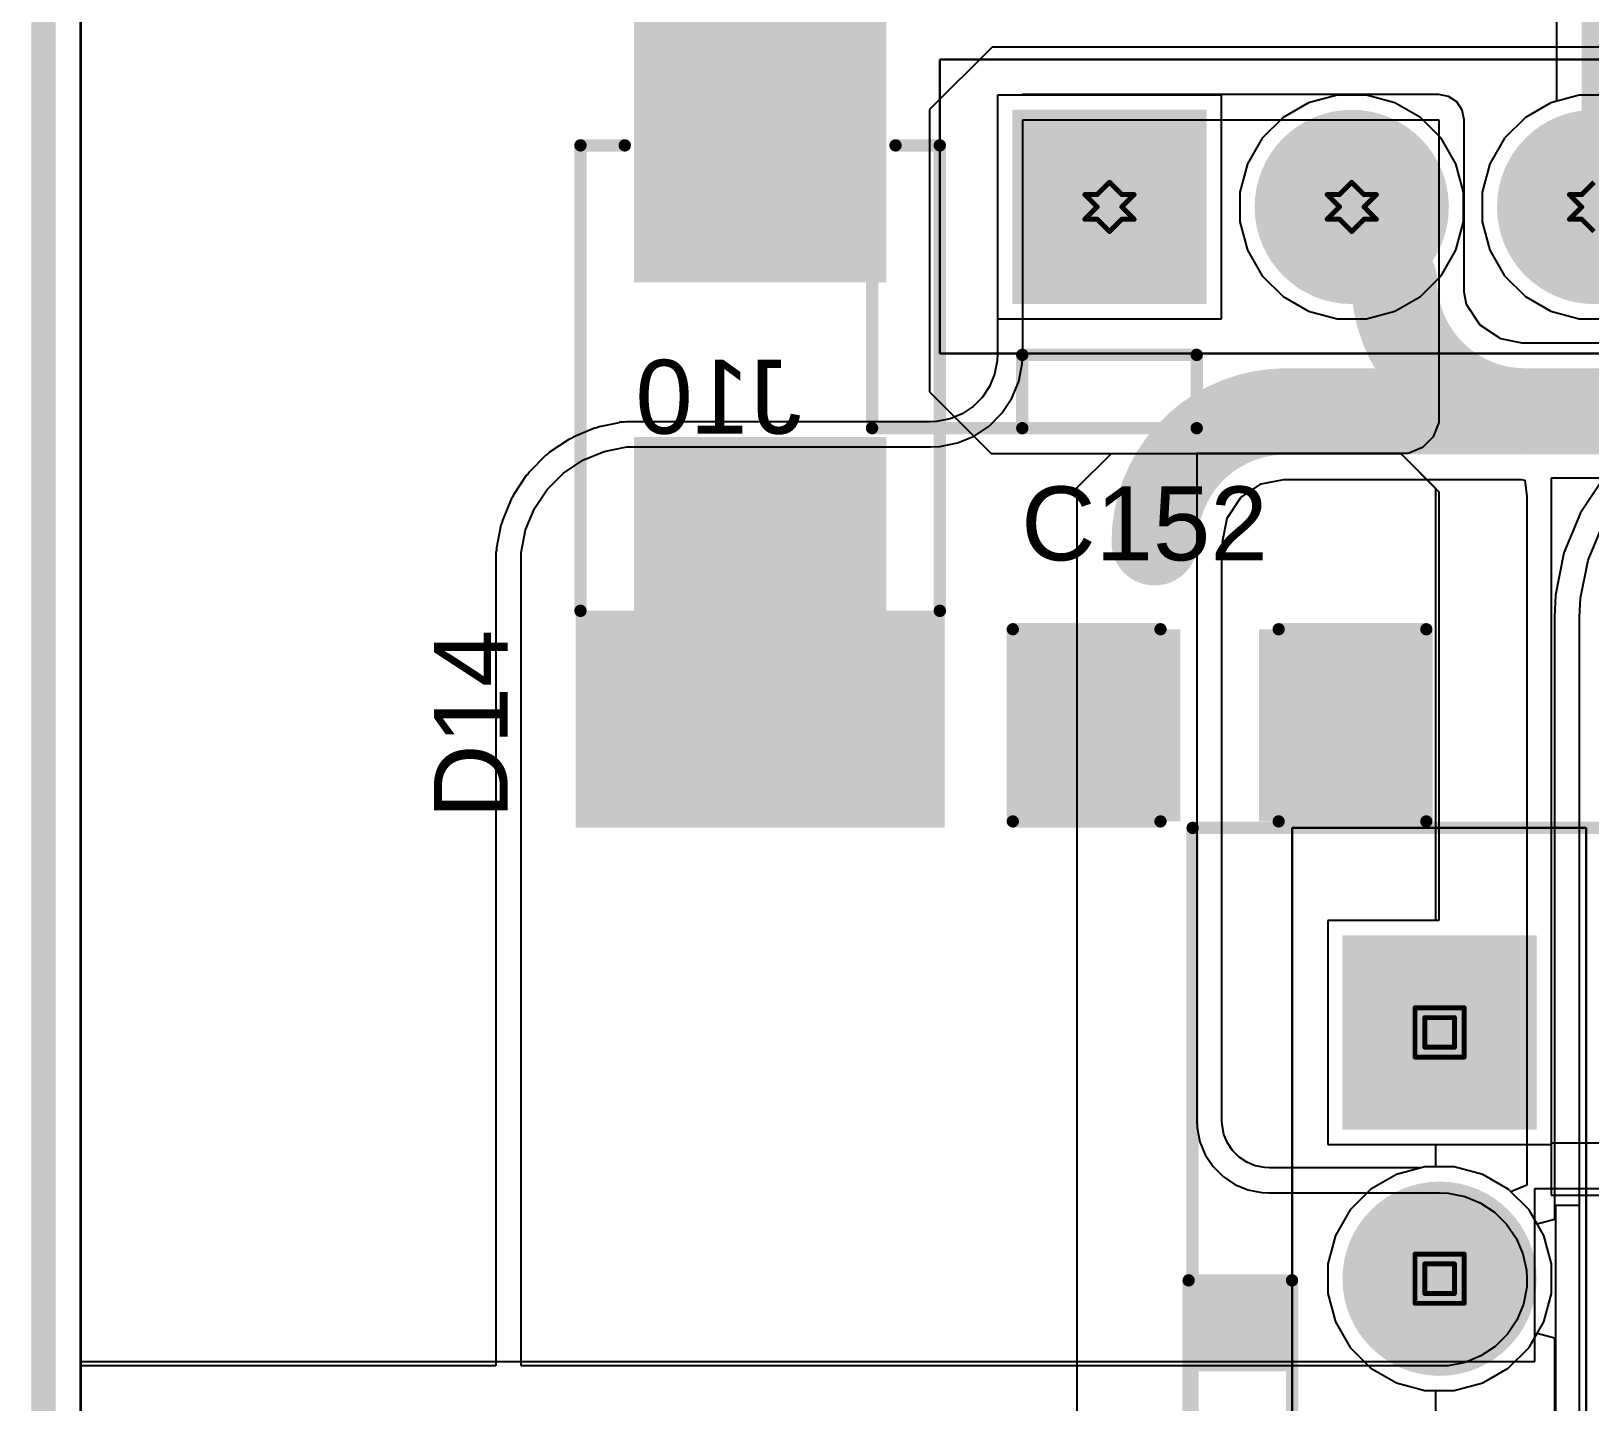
# Model space of a CAD drawing. Header units: inches. Extents: x 0 to 5359, y 0 to 5098.
# Drawn here: x -0.13 to 15.96, y 98.68 to 112.81 of the extents above; entities that cross this region are included whole.
import ezdxf

# ---------------------------------------------------------------- set-up
doc = ezdxf.new("R2010")
doc.units = ezdxf.units.IN
for name, color, linetype in [('Board Outline', 216, 'Continuous'), ('Bottom Layer', 5, 'Continuous'), ('Bottom Overlay', 54, 'Continuous'), ('Bottom Solder', 6, 'Continuous'), ('Drill Drawing', 1, 'Continuous'), ('Layer 1', 16, 'Continuous'), ('Layer 2', 76, 'Continuous'), ('Multi-Layer', 9, 'Continuous'), ('Pad Holes', 156, 'Continuous'), ('Top Layer', 1, 'Continuous'), ('Top Overlay', 2, 'Continuous'), ('Top Paste', 8, 'Continuous'), ('Top Solder', 216, 'Continuous')]:
    doc.layers.add(name, color=color, linetype=linetype)
doc.styles.add('Arial', font='', dxfattribs={"height": 0.2})
doc.styles.get('Arial').set_extended_font_data('Arial')

# ---------------------------------------------------------------- blocks, each defined once
blk = doc.blocks.new('VRB1212S_10WR3_B_8')
at = {"layer": 'Bottom Layer'}
blk.add_hatch(color=5, dxfattribs=at).paths.add_polyline_path([(-9.79, 0.9), (-7.99, 0.9), (-7.99, -0.9), (-9.79, -0.9)])
h = blk.add_hatch(color=5, dxfattribs=at)
edge = h.paths.add_edge_path()
edge.add_arc((-6.35, 0), 0.9, 0, 360)
at = {"layer": 'Bottom Solder'}
blk.add_hatch(color=6, dxfattribs=at).paths.add_polyline_path([(-9.892, 1.002), (-7.888, 1.002), (-7.888, -1.002), (-9.892, -1.002)])
h = blk.add_hatch(color=6, dxfattribs=at)
edge = h.paths.add_edge_path()
edge.add_arc((-6.35, 0), 1.002, 0, 360)
at = {"layer": 'Layer 1'}
blk.add_hatch(color=16, dxfattribs=at).paths.add_polyline_path([(-9.79, 0.9), (-7.99, 0.9), (-7.99, -0.9), (-9.79, -0.9)])
h = blk.add_hatch(color=16, dxfattribs=at)
edge = h.paths.add_edge_path()
edge.add_arc((-6.35, 0), 0.9, 0, 360)
at = {"layer": 'Layer 2'}
blk.add_hatch(color=76, dxfattribs=at).paths.add_polyline_path([(-9.79, 0.9), (-7.99, 0.9), (-7.99, -0.9), (-9.79, -0.9)])
h = blk.add_hatch(color=76, dxfattribs=at)
edge = h.paths.add_edge_path()
edge.add_arc((-6.35, 0), 0.9, 0, 360)
at = {"layer": 'Multi-Layer'}
blk.add_hatch(color=9, dxfattribs=at).paths.add_polyline_path([(-9.79, 0.9), (-7.99, 0.9), (-7.99, -0.9), (-9.79, -0.9)])
h = blk.add_hatch(color=9, dxfattribs=at)
edge = h.paths.add_edge_path()
edge.add_arc((-6.35, 0), 0.9, 0, 360)
at = {"layer": 'Pad Holes'}
h = blk.add_hatch(color=7, dxfattribs=at)
edge = h.paths.add_edge_path()
edge.add_arc((-8.89, 0), 0.55, 0, 360)
h = blk.add_hatch(color=7, dxfattribs=at)
edge = h.paths.add_edge_path()
edge.add_arc((-6.35, 0), 0.55, 0, 360)
at = {"layer": 'Top Layer'}
blk.add_hatch(color=1, dxfattribs=at).paths.add_polyline_path([(-9.79, 0.9), (-7.99, 0.9), (-7.99, -0.9), (-9.79, -0.9)])
h = blk.add_hatch(color=1, dxfattribs=at)
edge = h.paths.add_edge_path()
edge.add_arc((-6.35, 0), 0.9, 0, 360)
at = {"layer": 'Top Solder'}
blk.add_hatch(color=216, dxfattribs=at).paths.add_polyline_path([(-9.892, 1.002), (-7.888, 1.002), (-7.888, -1.002), (-9.892, -1.002)])
h = blk.add_hatch(color=216, dxfattribs=at)
edge = h.paths.add_edge_path()
edge.add_arc((-6.35, 0), 1.002, 0, 360)
at = {"layer": 'Bottom Overlay'}
for points in [[(-11, -2.548, 0.127, 0.127, 0), (-11, 6.952, 0.127, 0.127, 0)], [(-11, -2.548, 0.127, 0.127, 0), (11, -2.548, 0.127, 0.127, 0)]]:
    blk.add_lwpolyline(points, format="xyseb", dxfattribs=at)
blk.add_lwpolyline([(-11.032, -2.548, 0.0635, 0.0635, 1), (-10.968, -2.548, 0.0635, 0.0635, 1)], format="xyseb", close=True, dxfattribs=at)
blk.add_lwpolyline([(-11.032, -2.548, 0.0635, 0.0635, 1), (-10.968, -2.548, 0.0635, 0.0635, 1)], format="xyseb", close=True, dxfattribs=at)
blk = doc.blocks.new('R___0603_14')
at = {"layer": 'Top Layer'}
for points in [[(-0.381, 0.4445), (-0.381, -0.4445), (-1.143, -0.4445), (-1.143, 0.4445)], [(1.143, 0.4445), (1.143, -0.4445), (0.381, -0.4445), (0.381, 0.4445)]]:
    blk.add_hatch(color=1, dxfattribs=at).paths.add_polyline_path(points)
at = {"layer": 'Top Paste'}
for points in [[(-0.381, 0.4445), (-0.381, -0.4445), (-1.143, -0.4445), (-1.143, 0.4445)], [(1.143, 0.4445), (1.143, -0.4445), (0.381, -0.4445), (0.381, 0.4445)]]:
    blk.add_hatch(color=8, dxfattribs=at).paths.add_polyline_path(points)
at = {"layer": 'Top Solder'}
for points in [[(-0.2794, 0.5461), (-0.2794, -0.5461), (-1.2446, -0.5461), (-1.2446, 0.5461)], [(1.2446, 0.5461), (1.2446, -0.5461), (0.2794, -0.5461), (0.2794, 0.5461)]]:
    blk.add_hatch(color=216, dxfattribs=at).paths.add_polyline_path(points)
at = {"layer": 'Top Overlay'}
for points in [[(1.2192, 0.5334, 0.127, 0.127, 0), (-1.2192, 0.5334, 0.127, 0.127, 0)], [(-1.2192, -0.5334, 0.127, 0.127, 0), (-1.2192, 0.5334, 0.127, 0.127, 0)], [(1.2192, -0.5334, 0.127, 0.127, 0), (1.2192, 0.5334, 0.127, 0.127, 0)], [(1.2192, -0.5334, 0.127, 0.127, 0), (-1.2192, -0.5334, 0.127, 0.127, 0)]]:
    blk.add_lwpolyline(points, format="xyseb", dxfattribs=at)
for points in [[(-1.25095, 0.5334, 0.0635, 0.0635, 1), (-1.18745, 0.5334, 0.0635, 0.0635, 1)], [(-1.25095, 0.5334, 0.0635, 0.0635, 1), (-1.18745, 0.5334, 0.0635, 0.0635, 1)], [(1.18745, 0.5334, 0.0635, 0.0635, 1), (1.25095, 0.5334, 0.0635, 0.0635, 1)], [(1.18745, 0.5334, 0.0635, 0.0635, 1), (1.25095, 0.5334, 0.0635, 0.0635, 1)], [(-1.25095, -0.5334, 0.0635, 0.0635, 1), (-1.18745, -0.5334, 0.0635, 0.0635, 1)], [(-1.25095, -0.5334, 0.0635, 0.0635, 1), (-1.18745, -0.5334, 0.0635, 0.0635, 1)], [(1.18745, -0.5334, 0.0635, 0.0635, 1), (1.25095, -0.5334, 0.0635, 0.0635, 1)], [(1.18745, -0.5334, 0.0635, 0.0635, 1), (1.25095, -0.5334, 0.0635, 0.0635, 1)]]:
    blk.add_lwpolyline(points, format="xyseb", close=True, dxfattribs=at)
blk = doc.blocks.new('SMB__24')
at = {"layer": 'Top Layer'}
for points in [[(-3.7, -1.2), (-3.7, 1.2), (-0.9, 1.2), (-0.9, -1.2)], [(0.9, -1.2), (0.9, 1.2), (3.7, 1.2), (3.7, -1.2)]]:
    blk.add_hatch(color=1, dxfattribs=at).paths.add_polyline_path(points)
at = {"layer": 'Top Overlay'}
for points in [[(2.591, 1.245), (4.826, 1.245), (4.826, 1.905), (2.591, 1.905)], [(3.734, -1.651), (4.826, -1.651), (4.826, 1.346), (3.734, 1.346)], [(2.591, -1.905), (4.826, -1.905), (4.826, -1.245), (2.591, -1.245)]]:
    blk.add_hatch(color=2, dxfattribs=at).paths.add_polyline_path(points)
at = {"layer": 'Top Paste'}
for points in [[(-3.7, -1.2), (-3.7, 1.2), (-0.9, 1.2), (-0.9, -1.2)], [(0.9, -1.2), (0.9, 1.2), (3.7, 1.2), (3.7, -1.2)]]:
    blk.add_hatch(color=8, dxfattribs=at).paths.add_polyline_path(points)
at = {"layer": 'Top Solder'}
for points in [[(-3.802, -1.302), (-3.802, 1.302), (-0.798, 1.302), (-0.798, -1.302)], [(0.798, -1.302), (0.798, 1.302), (3.802, 1.302), (3.802, -1.302)]]:
    blk.add_hatch(color=216, dxfattribs=at).paths.add_polyline_path(points)
at = {"layer": 'Top Overlay'}
for points in [[(2.591, 1.854, 0.127, 0.127, 0), (-2.21, 1.854, 0.127, 0.127, 0)], [(-2.21, 1.397, 0.127, 0.127, 0), (-2.21, 1.854, 0.127, 0.127, 0)], [(-2.21, -1.854, 0.127, 0.127, 0), (-2.21, -1.397, 0.127, 0.127, 0)], [(2.591, -1.854, 0.127, 0.127, 0), (-2.21, -1.854, 0.127, 0.127, 0)]]:
    blk.add_lwpolyline(points, format="xyseb", dxfattribs=at)
for points in [[(-2.242, 1.854, 0.0635, 0.0635, 1), (-2.178, 1.854, 0.0635, 0.0635, 1)], [(-2.242, 1.854, 0.0635, 0.0635, 1), (-2.178, 1.854, 0.0635, 0.0635, 1)], [(2.559, 1.854, 0.0635, 0.0635, 1), (2.623, 1.854, 0.0635, 0.0635, 1)], [(-2.242, 1.397, 0.0635, 0.0635, 1), (-2.178, 1.397, 0.0635, 0.0635, 1)], [(-2.242, -1.397, 0.0635, 0.0635, 1), (-2.178, -1.397, 0.0635, 0.0635, 1)], [(-2.242, -1.854, 0.0635, 0.0635, 1), (-2.178, -1.854, 0.0635, 0.0635, 1)], [(-2.242, -1.854, 0.0635, 0.0635, 1), (-2.178, -1.854, 0.0635, 0.0635, 1)], [(2.559, -1.854, 0.0635, 0.0635, 1), (2.623, -1.854, 0.0635, 0.0635, 1)]]:
    blk.add_lwpolyline(points, format="xyseb", close=True, dxfattribs=at)
blk = doc.blocks.new('C___1206_32')
at = {"layer": 'Top Layer'}
for points in [[(-2.032, 0.889), (-0.508, 0.889), (-0.508, -0.889), (-2.032, -0.889)], [(0.508, 0.889), (2.032, 0.889), (2.032, -0.889), (0.508, -0.889)]]:
    blk.add_hatch(color=1, dxfattribs=at).paths.add_polyline_path(points)
at = {"layer": 'Top Paste'}
for points in [[(-2.032, 0.889), (-0.508, 0.889), (-0.508, -0.889), (-2.032, -0.889)], [(0.508, 0.889), (2.032, 0.889), (2.032, -0.889), (0.508, -0.889)]]:
    blk.add_hatch(color=8, dxfattribs=at).paths.add_polyline_path(points)
at = {"layer": 'Top Solder'}
for points in [[(-2.134, 0.991), (-0.406, 0.991), (-0.406, -0.991), (-2.134, -0.991)], [(0.406, 0.991), (2.134, 0.991), (2.134, -0.991), (0.406, -0.991)]]:
    blk.add_hatch(color=216, dxfattribs=at).paths.add_polyline_path(points)
at = {"layer": 'Top Overlay'}
for points in [[(-2.134, 0.991, 0.127, 0.127, 0), (-2.134, -0.991, 0.127, 0.127, 0)], [(-0.61, 0.991, 0.127, 0.127, 0), (-2.134, 0.991, 0.127, 0.127, 0)], [(2.134, 0.991, 0.127, 0.127, 0), (0.61, 0.991, 0.127, 0.127, 0)], [(2.134, 0.991, 0.127, 0.127, 0), (2.134, -0.991, 0.127, 0.127, 0)], [(-0.61, -0.991, 0.127, 0.127, 0), (-2.134, -0.991, 0.127, 0.127, 0)], [(2.134, -0.991, 0.127, 0.127, 0), (0.61, -0.991, 0.127, 0.127, 0)]]:
    blk.add_lwpolyline(points, format="xyseb", dxfattribs=at)
for points in [[(-2.165, 0.991, 0.0635, 0.0635, 1), (-2.102, 0.991, 0.0635, 0.0635, 1)], [(-2.165, 0.991, 0.0635, 0.0635, 1), (-2.102, 0.991, 0.0635, 0.0635, 1)], [(-0.641, 0.991, 0.0635, 0.0635, 1), (-0.578, 0.991, 0.0635, 0.0635, 1)], [(0.578, 0.991, 0.0635, 0.0635, 1), (0.641, 0.991, 0.0635, 0.0635, 1)], [(2.102, 0.991, 0.0635, 0.0635, 1), (2.165, 0.991, 0.0635, 0.0635, 1)], [(2.102, 0.991, 0.0635, 0.0635, 1), (2.165, 0.991, 0.0635, 0.0635, 1)], [(-2.165, -0.991, 0.0635, 0.0635, 1), (-2.102, -0.991, 0.0635, 0.0635, 1)], [(-2.165, -0.991, 0.0635, 0.0635, 1), (-2.102, -0.991, 0.0635, 0.0635, 1)], [(-0.641, -0.991, 0.0635, 0.0635, 1), (-0.578, -0.991, 0.0635, 0.0635, 1)], [(0.578, -0.991, 0.0635, 0.0635, 1), (0.641, -0.991, 0.0635, 0.0635, 1)], [(2.102, -0.991, 0.0635, 0.0635, 1), (2.165, -0.991, 0.0635, 0.0635, 1)], [(2.102, -0.991, 0.0635, 0.0635, 1), (2.165, -0.991, 0.0635, 0.0635, 1)]]:
    blk.add_lwpolyline(points, format="xyseb", close=True, dxfattribs=at)
blk = doc.blocks.new('B8B_XH_A_LF__SN__B_224')
at = {"layer": 'Bottom Layer'}
blk.add_hatch(color=5, dxfattribs=at).paths.add_polyline_path([(-7.85, -0.9), (-9.65, -0.9), (-9.65, 0.9), (-7.85, 0.9)])
h = blk.add_hatch(color=5, dxfattribs=at)
edge = h.paths.add_edge_path()
edge.add_arc((-6.25, 0), 0.9, 0, 360)
h = blk.add_hatch(color=5, dxfattribs=at)
edge = h.paths.add_edge_path()
edge.add_arc((-3.75, 0), 0.9, 0, 360)
at = {"layer": 'Bottom Solder'}
blk.add_hatch(color=6, dxfattribs=at).paths.add_polyline_path([(-7.748, -1.002), (-9.752, -1.002), (-9.752, 1.002), (-7.748, 1.002)])
h = blk.add_hatch(color=6, dxfattribs=at)
edge = h.paths.add_edge_path()
edge.add_arc((-6.25, 0), 1.002, 0, 360)
h = blk.add_hatch(color=6, dxfattribs=at)
edge = h.paths.add_edge_path()
edge.add_arc((-3.75, 0), 1.002, 0, 360)
at = {"layer": 'Layer 1'}
blk.add_hatch(color=16, dxfattribs=at).paths.add_polyline_path([(-7.85, -0.9), (-9.65, -0.9), (-9.65, 0.9), (-7.85, 0.9)])
h = blk.add_hatch(color=16, dxfattribs=at)
edge = h.paths.add_edge_path()
edge.add_arc((-6.25, 0), 0.9, 0, 360)
h = blk.add_hatch(color=16, dxfattribs=at)
edge = h.paths.add_edge_path()
edge.add_arc((-3.75, 0), 0.9, 0, 360)
at = {"layer": 'Layer 2'}
blk.add_hatch(color=76, dxfattribs=at).paths.add_polyline_path([(-7.85, -0.9), (-9.65, -0.9), (-9.65, 0.9), (-7.85, 0.9)])
h = blk.add_hatch(color=76, dxfattribs=at)
edge = h.paths.add_edge_path()
edge.add_arc((-6.25, 0), 0.9, 0, 360)
h = blk.add_hatch(color=76, dxfattribs=at)
edge = h.paths.add_edge_path()
edge.add_arc((-3.75, 0), 0.9, 0, 360)
at = {"layer": 'Multi-Layer'}
blk.add_hatch(color=9, dxfattribs=at).paths.add_polyline_path([(-7.85, -0.9), (-9.65, -0.9), (-9.65, 0.9), (-7.85, 0.9)])
h = blk.add_hatch(color=9, dxfattribs=at)
edge = h.paths.add_edge_path()
edge.add_arc((-6.25, 0), 0.9, 0, 360)
h = blk.add_hatch(color=9, dxfattribs=at)
edge = h.paths.add_edge_path()
edge.add_arc((-3.75, 0), 0.9, 0, 360)
at = {"layer": 'Pad Holes'}
h = blk.add_hatch(color=7, dxfattribs=at)
edge = h.paths.add_edge_path()
edge.add_arc((-8.75, 0), 0.5, 0, 360)
h = blk.add_hatch(color=7, dxfattribs=at)
edge = h.paths.add_edge_path()
edge.add_arc((-6.25, 0), 0.5, 0, 360)
h = blk.add_hatch(color=7, dxfattribs=at)
edge = h.paths.add_edge_path()
edge.add_arc((-3.75, 0), 0.5, 0, 360)
at = {"layer": 'Top Layer'}
blk.add_hatch(color=1, dxfattribs=at).paths.add_polyline_path([(-7.85, -0.9), (-9.65, -0.9), (-9.65, 0.9), (-7.85, 0.9)])
h = blk.add_hatch(color=1, dxfattribs=at)
edge = h.paths.add_edge_path()
edge.add_arc((-6.25, 0), 0.9, 0, 360)
h = blk.add_hatch(color=1, dxfattribs=at)
edge = h.paths.add_edge_path()
edge.add_arc((-3.75, 0), 0.9, 0, 360)
at = {"layer": 'Top Solder'}
blk.add_hatch(color=216, dxfattribs=at).paths.add_polyline_path([(-7.748, -1.002), (-9.752, -1.002), (-9.752, 1.002), (-7.748, 1.002)])
h = blk.add_hatch(color=216, dxfattribs=at)
edge = h.paths.add_edge_path()
edge.add_arc((-6.25, 0), 1.002, 0, 360)
h = blk.add_hatch(color=216, dxfattribs=at)
edge = h.paths.add_edge_path()
edge.add_arc((-3.75, 0), 1.002, 0, 360)
at = {"layer": 'Bottom Overlay'}
for points in [[(-11.2, -2.282, 0.127, 0.127, 0), (-11.2, 3.468, 0.127, 0.127, 0)], [(-9.65, -1.526, 0.127, 0.127, 0), (-7.85, -1.526, 0.127, 0.127, 0)], [(-9.65, -2.282, 0.127, 0.127, 0), (-9.65, -1.526, 0.127, 0.127, 0)], [(-7.85, -2.282, 0.127, 0.127, 0), (-7.85, -1.526, 0.127, 0.127, 0)], [(-11.2, -2.282, 0.127, 0.127, 0), (11.2, -2.282, 0.127, 0.127, 0)]]:
    blk.add_lwpolyline(points, format="xyseb", dxfattribs=at)
for points in [[(-9.682, -1.526, 0.0635, 0.0635, 1), (-9.618, -1.526, 0.0635, 0.0635, 1)], [(-9.682, -1.526, 0.0635, 0.0635, 1), (-9.618, -1.526, 0.0635, 0.0635, 1)], [(-7.882, -1.526, 0.0635, 0.0635, 1), (-7.818, -1.526, 0.0635, 0.0635, 1)], [(-7.882, -1.526, 0.0635, 0.0635, 1), (-7.818, -1.526, 0.0635, 0.0635, 1)], [(-11.232, -2.282, 0.0635, 0.0635, 1), (-11.168, -2.282, 0.0635, 0.0635, 1)], [(-11.232, -2.282, 0.0635, 0.0635, 1), (-11.168, -2.282, 0.0635, 0.0635, 1)], [(-9.682, -2.282, 0.0635, 0.0635, 1), (-9.618, -2.282, 0.0635, 0.0635, 1)], [(-7.882, -2.282, 0.0635, 0.0635, 1), (-7.818, -2.282, 0.0635, 0.0635, 1)]]:
    blk.add_lwpolyline(points, format="xyseb", close=True, dxfattribs=at)

msp = doc.modelspace()

# ---------------------------------------------------------------- linework, layer by layer
at = {"layer": 'Board Outline'}
msp.add_lwpolyline([(0, 0, 0.254, 0.254, 0), (0, 120, 0.254, 0.254, 0)], format="xyseb", dxfattribs=at)
at = {"layer": 'Bottom Layer'}
for p, q in [((0.388, 94.771), (0.388, 115.855)), ((15.611, 114.812), (15.611, 112.091)), ((12.154, 112.154), (9.846, 112.154)), ((9.846, 112.154), (9.846, 109.846)), ((12.154, 109.846), (12.154, 112.154)), ((13.348, 112.154), (13.055, 112.075)), ((13.652, 112.154), (13.348, 112.154)), ((13.945, 112.075), (13.652, 112.154)), ((13.055, 112.075), (12.791, 111.923)), ((14.209, 111.923), (13.945, 112.075)), ((15.555, 112.075), (15.291, 111.923)), ((15.611, 112.091), (15.555, 112.075)), ((12.791, 111.923), (12.577, 111.709)), ((14.423, 111.709), (14.209, 111.923)), ((15.291, 111.923), (15.077, 111.709)), ((12.577, 111.709), (12.425, 111.445)), ((14.575, 111.445), (14.423, 111.709)), ((15.077, 111.709), (14.925, 111.445)), ((12.425, 111.445), (12.346, 111.152)), ((14.654, 111.152), (14.575, 111.445)), ((14.925, 111.445), (14.846, 111.152)), ((12.346, 111.152), (12.346, 110.848)), ((14.654, 110.848), (14.654, 111.152)), ((14.846, 111.152), (14.846, 110.848)), ((12.346, 110.848), (12.425, 110.555)), ((14.575, 110.555), (14.654, 110.848)), ((14.846, 110.848), (14.925, 110.555)), ((12.425, 110.555), (12.577, 110.291)), ((14.423, 110.291), (14.575, 110.555)), ((14.925, 110.555), (15.077, 110.291)), ((12.577, 110.291), (12.791, 110.077)), ((14.209, 110.077), (14.423, 110.291)), ((15.077, 110.291), (15.291, 110.077)), ((12.791, 110.077), (13.055, 109.925)), ((13.945, 109.925), (14.209, 110.077)), ((15.291, 110.077), (15.555, 109.925)), ((13.055, 109.925), (13.348, 109.846)), ((13.652, 109.846), (13.945, 109.925)), ((15.555, 109.925), (15.848, 109.846)), ((9.846, 109.846), (12.154, 109.846)), ((13.348, 109.846), (13.652, 109.846)), ((15.848, 109.846), (16.152, 109.846)), ((16.107, 108.215), (15.86, 107.844)), ((15.86, 107.844), (15.689, 107.433)), ((15.938, 107.357), (16.089, 107.722)), ((15.689, 107.433), (15.602, 106.996)), ((15.86, 106.964), (15.938, 107.357)), ((15.602, 106.996), (15.591, 106.773)), ((15.85, 106.767), (15.86, 106.964)), ((15.591, 106.773), (15.591, 100.557)), ((15.85, 100.702), (15.85, 106.767)), ((13.961, 101.021), (13.698, 100.869)), ((14.255, 101.099), (13.961, 101.021)), ((14.558, 101.099), (14.255, 101.099)), ((14.852, 101.021), (14.558, 101.099)), ((15.115, 100.869), (14.852, 101.021)), ((13.698, 100.869), (13.483, 100.654)), ((15.33, 100.654), (15.115, 100.869)), ((15.851, 100.702), (15.602, 100.702)), ((15.602, 100.702), (15.602, 94.512)), ((15.851, 100.702), (15.85, 100.702)), ((15.851, 94.512), (15.851, 100.702)), ((15.851, 94.512), (15.851, 100.702)), ((13.483, 100.654), (13.331, 100.391)), ((15.414, 100.509), (15.33, 100.654)), ((15.591, 100.557), (15.414, 100.509)), ((13.331, 100.391), (13.252, 100.097)), ((13.252, 100.097), (13.252, 99.794)), ((13.252, 99.794), (13.331, 99.5)), ((13.331, 99.5), (13.483, 99.237)), ((13.483, 99.237), (13.698, 99.022)), ((15.115, 99.022), (15.33, 99.237)), ((15.33, 99.237), (15.414, 99.382)), ((15.414, 99.382), (15.591, 99.334)), ((15.591, 99.334), (15.591, 98.017)), ((13.698, 99.022), (13.961, 98.87)), ((14.852, 98.87), (15.115, 99.022)), ((13.961, 98.87), (14.255, 98.791)), ((14.255, 98.791), (14.558, 98.791)), ((14.558, 98.791), (14.852, 98.87))]:
    msp.add_line(p, q, dxfattribs=at)
msp.add_lwpolyline([(16, 111, 0.254, 0.254, 0), (16, 114.812, 0.254, 0.254, 0)], format="xyseb", dxfattribs=at)
msp.add_lwpolyline([(15.936, 111, 0.127, 0.127, 1), (16.063, 111, 0.127, 0.127, 1)], format="xyseb", close=True, dxfattribs=at)
at = {"layer": 'Drill Drawing'}
for points in [[(10.746, 111.127, 0.0508, 0.0508, 0), (10.873, 111, 0.0508, 0.0508, 0)], [(10.746, 111.127, 0.0508, 0.0508, 0), (10.873, 111.127, 0.0508, 0.0508, 0)], [(10.873, 111.127, 0.0508, 0.0508, 0), (11, 111.254, 0.0508, 0.0508, 0)], [(11, 111.254, 0.0508, 0.0508, 0), (11.127, 111.127, 0.0508, 0.0508, 0)], [(11.127, 111.127, 0.0508, 0.0508, 0), (11.254, 111.127, 0.0508, 0.0508, 0)], [(11.127, 111, 0.0508, 0.0508, 0), (11.254, 111.127, 0.0508, 0.0508, 0)], [(13.246, 111.127, 0.0508, 0.0508, 0), (13.373, 111, 0.0508, 0.0508, 0)], [(13.246, 111.127, 0.0508, 0.0508, 0), (13.373, 111.127, 0.0508, 0.0508, 0)], [(13.373, 111.127, 0.0508, 0.0508, 0), (13.5, 111.254, 0.0508, 0.0508, 0)], [(13.5, 111.254, 0.0508, 0.0508, 0), (13.627, 111.127, 0.0508, 0.0508, 0)], [(13.627, 111.127, 0.0508, 0.0508, 0), (13.754, 111.127, 0.0508, 0.0508, 0)], [(13.627, 111, 0.0508, 0.0508, 0), (13.754, 111.127, 0.0508, 0.0508, 0)], [(15.746, 111.127, 0.0508, 0.0508, 0), (15.873, 111, 0.0508, 0.0508, 0)], [(15.746, 111.127, 0.0508, 0.0508, 0), (15.873, 111.127, 0.0508, 0.0508, 0)], [(15.873, 111.127, 0.0508, 0.0508, 0), (16, 111.254, 0.0508, 0.0508, 0)], [(10.746, 110.873, 0.0508, 0.0508, 0), (10.873, 111, 0.0508, 0.0508, 0)], [(11.127, 111, 0.0508, 0.0508, 0), (11.254, 110.873, 0.0508, 0.0508, 0)], [(13.246, 110.873, 0.0508, 0.0508, 0), (13.373, 111, 0.0508, 0.0508, 0)], [(13.627, 111, 0.0508, 0.0508, 0), (13.754, 110.873, 0.0508, 0.0508, 0)], [(15.746, 110.873, 0.0508, 0.0508, 0), (15.873, 111, 0.0508, 0.0508, 0)], [(10.746, 110.873, 0.0508, 0.0508, 0), (10.873, 110.873, 0.0508, 0.0508, 0)], [(10.873, 110.873, 0.0508, 0.0508, 0), (11, 110.746, 0.0508, 0.0508, 0)], [(11, 110.746, 0.0508, 0.0508, 0), (11.127, 110.873, 0.0508, 0.0508, 0)], [(11.127, 110.873, 0.0508, 0.0508, 0), (11.254, 110.873, 0.0508, 0.0508, 0)], [(13.246, 110.873, 0.0508, 0.0508, 0), (13.373, 110.873, 0.0508, 0.0508, 0)], [(13.373, 110.873, 0.0508, 0.0508, 0), (13.5, 110.746, 0.0508, 0.0508, 0)], [(13.5, 110.746, 0.0508, 0.0508, 0), (13.627, 110.873, 0.0508, 0.0508, 0)], [(13.627, 110.873, 0.0508, 0.0508, 0), (13.754, 110.873, 0.0508, 0.0508, 0)], [(15.746, 110.873, 0.0508, 0.0508, 0), (15.873, 110.873, 0.0508, 0.0508, 0)], [(15.873, 110.873, 0.0508, 0.0508, 0), (16, 110.746, 0.0508, 0.0508, 0)], [(14.152, 102.739, 0.0508, 0.0508, 0), (14.66, 102.739, 0.0508, 0.0508, 0)], [(14.152, 102.231, 0.0508, 0.0508, 0), (14.152, 102.739, 0.0508, 0.0508, 0)], [(14.254, 102.638, 0.0508, 0.0508, 0), (14.559, 102.638, 0.0508, 0.0508, 0)], [(14.254, 102.333, 0.0508, 0.0508, 0), (14.254, 102.638, 0.0508, 0.0508, 0)], [(14.559, 102.333, 0.0508, 0.0508, 0), (14.559, 102.638, 0.0508, 0.0508, 0)], [(14.66, 102.231, 0.0508, 0.0508, 0), (14.66, 102.739, 0.0508, 0.0508, 0)], [(14.254, 102.333, 0.0508, 0.0508, 0), (14.559, 102.333, 0.0508, 0.0508, 0)], [(14.152, 102.231, 0.0508, 0.0508, 0), (14.66, 102.231, 0.0508, 0.0508, 0)], [(14.152, 100.199, 0.0508, 0.0508, 0), (14.66, 100.199, 0.0508, 0.0508, 0)], [(14.152, 99.691, 0.0508, 0.0508, 0), (14.152, 100.199, 0.0508, 0.0508, 0)], [(14.66, 99.691, 0.0508, 0.0508, 0), (14.66, 100.199, 0.0508, 0.0508, 0)], [(14.254, 100.098, 0.0508, 0.0508, 0), (14.559, 100.098, 0.0508, 0.0508, 0)], [(14.254, 99.793, 0.0508, 0.0508, 0), (14.254, 100.098, 0.0508, 0.0508, 0)], [(14.559, 99.793, 0.0508, 0.0508, 0), (14.559, 100.098, 0.0508, 0.0508, 0)], [(14.254, 99.793, 0.0508, 0.0508, 0), (14.559, 99.793, 0.0508, 0.0508, 0)], [(14.152, 99.691, 0.0508, 0.0508, 0), (14.66, 99.691, 0.0508, 0.0508, 0)]]:
    msp.add_lwpolyline(points, format="xyseb", dxfattribs=at)
for points in [[(10.733, 111.127, 0.0254, 0.0254, 1), (10.759, 111.127, 0.0254, 0.0254, 1)], [(10.733, 111.127, 0.0254, 0.0254, 1), (10.759, 111.127, 0.0254, 0.0254, 1)], [(10.86, 111.127, 0.0254, 0.0254, 1), (10.886, 111.127, 0.0254, 0.0254, 1)], [(10.86, 111.127, 0.0254, 0.0254, 1), (10.886, 111.127, 0.0254, 0.0254, 1)], [(10.987, 111.254, 0.0254, 0.0254, 1), (11.013, 111.254, 0.0254, 0.0254, 1)], [(10.987, 111.254, 0.0254, 0.0254, 1), (11.013, 111.254, 0.0254, 0.0254, 1)], [(11.114, 111.127, 0.0254, 0.0254, 1), (11.14, 111.127, 0.0254, 0.0254, 1)], [(11.114, 111.127, 0.0254, 0.0254, 1), (11.14, 111.127, 0.0254, 0.0254, 1)], [(11.241, 111.127, 0.0254, 0.0254, 1), (11.267, 111.127, 0.0254, 0.0254, 1)], [(11.241, 111.127, 0.0254, 0.0254, 1), (11.267, 111.127, 0.0254, 0.0254, 1)], [(13.233, 111.127, 0.0254, 0.0254, 1), (13.259, 111.127, 0.0254, 0.0254, 1)], [(13.233, 111.127, 0.0254, 0.0254, 1), (13.259, 111.127, 0.0254, 0.0254, 1)], [(13.36, 111.127, 0.0254, 0.0254, 1), (13.386, 111.127, 0.0254, 0.0254, 1)], [(13.36, 111.127, 0.0254, 0.0254, 1), (13.386, 111.127, 0.0254, 0.0254, 1)], [(13.487, 111.254, 0.0254, 0.0254, 1), (13.513, 111.254, 0.0254, 0.0254, 1)], [(13.487, 111.254, 0.0254, 0.0254, 1), (13.513, 111.254, 0.0254, 0.0254, 1)], [(13.614, 111.127, 0.0254, 0.0254, 1), (13.64, 111.127, 0.0254, 0.0254, 1)], [(13.614, 111.127, 0.0254, 0.0254, 1), (13.64, 111.127, 0.0254, 0.0254, 1)], [(13.741, 111.127, 0.0254, 0.0254, 1), (13.767, 111.127, 0.0254, 0.0254, 1)], [(13.741, 111.127, 0.0254, 0.0254, 1), (13.767, 111.127, 0.0254, 0.0254, 1)], [(15.733, 111.127, 0.0254, 0.0254, 1), (15.759, 111.127, 0.0254, 0.0254, 1)], [(15.733, 111.127, 0.0254, 0.0254, 1), (15.759, 111.127, 0.0254, 0.0254, 1)], [(15.86, 111.127, 0.0254, 0.0254, 1), (15.886, 111.127, 0.0254, 0.0254, 1)], [(15.86, 111.127, 0.0254, 0.0254, 1), (15.886, 111.127, 0.0254, 0.0254, 1)], [(10.86, 111, 0.0254, 0.0254, 1), (10.886, 111, 0.0254, 0.0254, 1)], [(10.86, 111, 0.0254, 0.0254, 1), (10.886, 111, 0.0254, 0.0254, 1)], [(11.114, 111, 0.0254, 0.0254, 1), (11.14, 111, 0.0254, 0.0254, 1)], [(11.114, 111, 0.0254, 0.0254, 1), (11.14, 111, 0.0254, 0.0254, 1)], [(13.36, 111, 0.0254, 0.0254, 1), (13.386, 111, 0.0254, 0.0254, 1)], [(13.36, 111, 0.0254, 0.0254, 1), (13.386, 111, 0.0254, 0.0254, 1)], [(13.614, 111, 0.0254, 0.0254, 1), (13.64, 111, 0.0254, 0.0254, 1)], [(13.614, 111, 0.0254, 0.0254, 1), (13.64, 111, 0.0254, 0.0254, 1)], [(15.86, 111, 0.0254, 0.0254, 1), (15.886, 111, 0.0254, 0.0254, 1)], [(15.86, 111, 0.0254, 0.0254, 1), (15.886, 111, 0.0254, 0.0254, 1)], [(10.733, 110.873, 0.0254, 0.0254, 1), (10.759, 110.873, 0.0254, 0.0254, 1)], [(10.733, 110.873, 0.0254, 0.0254, 1), (10.759, 110.873, 0.0254, 0.0254, 1)], [(10.86, 110.873, 0.0254, 0.0254, 1), (10.886, 110.873, 0.0254, 0.0254, 1)], [(10.86, 110.873, 0.0254, 0.0254, 1), (10.886, 110.873, 0.0254, 0.0254, 1)], [(11.114, 110.873, 0.0254, 0.0254, 1), (11.14, 110.873, 0.0254, 0.0254, 1)], [(11.114, 110.873, 0.0254, 0.0254, 1), (11.14, 110.873, 0.0254, 0.0254, 1)], [(11.241, 110.873, 0.0254, 0.0254, 1), (11.267, 110.873, 0.0254, 0.0254, 1)], [(11.241, 110.873, 0.0254, 0.0254, 1), (11.267, 110.873, 0.0254, 0.0254, 1)], [(13.233, 110.873, 0.0254, 0.0254, 1), (13.259, 110.873, 0.0254, 0.0254, 1)], [(13.233, 110.873, 0.0254, 0.0254, 1), (13.259, 110.873, 0.0254, 0.0254, 1)], [(13.36, 110.873, 0.0254, 0.0254, 1), (13.386, 110.873, 0.0254, 0.0254, 1)], [(13.36, 110.873, 0.0254, 0.0254, 1), (13.386, 110.873, 0.0254, 0.0254, 1)], [(13.614, 110.873, 0.0254, 0.0254, 1), (13.64, 110.873, 0.0254, 0.0254, 1)], [(13.614, 110.873, 0.0254, 0.0254, 1), (13.64, 110.873, 0.0254, 0.0254, 1)], [(13.741, 110.873, 0.0254, 0.0254, 1), (13.767, 110.873, 0.0254, 0.0254, 1)], [(13.741, 110.873, 0.0254, 0.0254, 1), (13.767, 110.873, 0.0254, 0.0254, 1)], [(15.733, 110.873, 0.0254, 0.0254, 1), (15.759, 110.873, 0.0254, 0.0254, 1)], [(15.733, 110.873, 0.0254, 0.0254, 1), (15.759, 110.873, 0.0254, 0.0254, 1)], [(15.86, 110.873, 0.0254, 0.0254, 1), (15.886, 110.873, 0.0254, 0.0254, 1)], [(15.86, 110.873, 0.0254, 0.0254, 1), (15.886, 110.873, 0.0254, 0.0254, 1)], [(10.987, 110.746, 0.0254, 0.0254, 1), (11.013, 110.746, 0.0254, 0.0254, 1)], [(10.987, 110.746, 0.0254, 0.0254, 1), (11.013, 110.746, 0.0254, 0.0254, 1)], [(13.487, 110.746, 0.0254, 0.0254, 1), (13.513, 110.746, 0.0254, 0.0254, 1)], [(13.487, 110.746, 0.0254, 0.0254, 1), (13.513, 110.746, 0.0254, 0.0254, 1)], [(14.14, 102.739, 0.0254, 0.0254, 1), (14.165, 102.739, 0.0254, 0.0254, 1)], [(14.14, 102.739, 0.0254, 0.0254, 1), (14.165, 102.739, 0.0254, 0.0254, 1)], [(14.241, 102.638, 0.0254, 0.0254, 1), (14.267, 102.638, 0.0254, 0.0254, 1)], [(14.241, 102.638, 0.0254, 0.0254, 1), (14.267, 102.638, 0.0254, 0.0254, 1)], [(14.546, 102.638, 0.0254, 0.0254, 1), (14.572, 102.638, 0.0254, 0.0254, 1)], [(14.546, 102.638, 0.0254, 0.0254, 1), (14.572, 102.638, 0.0254, 0.0254, 1)], [(14.648, 102.739, 0.0254, 0.0254, 1), (14.673, 102.739, 0.0254, 0.0254, 1)], [(14.648, 102.739, 0.0254, 0.0254, 1), (14.673, 102.739, 0.0254, 0.0254, 1)], [(14.241, 102.333, 0.0254, 0.0254, 1), (14.267, 102.333, 0.0254, 0.0254, 1)], [(14.241, 102.333, 0.0254, 0.0254, 1), (14.267, 102.333, 0.0254, 0.0254, 1)], [(14.546, 102.333, 0.0254, 0.0254, 1), (14.572, 102.333, 0.0254, 0.0254, 1)], [(14.546, 102.333, 0.0254, 0.0254, 1), (14.572, 102.333, 0.0254, 0.0254, 1)], [(14.14, 102.231, 0.0254, 0.0254, 1), (14.165, 102.231, 0.0254, 0.0254, 1)], [(14.14, 102.231, 0.0254, 0.0254, 1), (14.165, 102.231, 0.0254, 0.0254, 1)], [(14.648, 102.231, 0.0254, 0.0254, 1), (14.673, 102.231, 0.0254, 0.0254, 1)], [(14.648, 102.231, 0.0254, 0.0254, 1), (14.673, 102.231, 0.0254, 0.0254, 1)], [(14.14, 100.199, 0.0254, 0.0254, 1), (14.165, 100.199, 0.0254, 0.0254, 1)], [(14.14, 100.199, 0.0254, 0.0254, 1), (14.165, 100.199, 0.0254, 0.0254, 1)], [(14.648, 100.199, 0.0254, 0.0254, 1), (14.673, 100.199, 0.0254, 0.0254, 1)], [(14.648, 100.199, 0.0254, 0.0254, 1), (14.673, 100.199, 0.0254, 0.0254, 1)], [(14.241, 100.098, 0.0254, 0.0254, 1), (14.267, 100.098, 0.0254, 0.0254, 1)], [(14.241, 100.098, 0.0254, 0.0254, 1), (14.267, 100.098, 0.0254, 0.0254, 1)], [(14.546, 100.098, 0.0254, 0.0254, 1), (14.572, 100.098, 0.0254, 0.0254, 1)], [(14.546, 100.098, 0.0254, 0.0254, 1), (14.572, 100.098, 0.0254, 0.0254, 1)], [(14.241, 99.793, 0.0254, 0.0254, 1), (14.267, 99.793, 0.0254, 0.0254, 1)], [(14.241, 99.793, 0.0254, 0.0254, 1), (14.267, 99.793, 0.0254, 0.0254, 1)], [(14.546, 99.793, 0.0254, 0.0254, 1), (14.572, 99.793, 0.0254, 0.0254, 1)], [(14.546, 99.793, 0.0254, 0.0254, 1), (14.572, 99.793, 0.0254, 0.0254, 1)], [(14.14, 99.691, 0.0254, 0.0254, 1), (14.165, 99.691, 0.0254, 0.0254, 1)], [(14.14, 99.691, 0.0254, 0.0254, 1), (14.165, 99.691, 0.0254, 0.0254, 1)], [(14.648, 99.691, 0.0254, 0.0254, 1), (14.673, 99.691, 0.0254, 0.0254, 1)], [(14.648, 99.691, 0.0254, 0.0254, 1), (14.673, 99.691, 0.0254, 0.0254, 1)]]:
    msp.add_lwpolyline(points, format="xyseb", close=True, dxfattribs=at)
at = {"layer": 'Layer 1'}
for p, q in [((0.388, 4.145), (0.388, 115.855)), ((9.249, 109.489), (9.249, 112.522)), ((9.249, 112.522), (29.972, 112.522)), ((29.972, 112.522), (9.249, 112.522)), ((9.249, 112.522), (9.249, 109.489)), ((29.972, 109.489), (9.249, 109.489)), ((9.249, 109.489), (29.972, 109.489)), ((12.884, 95.104), (12.884, 104.595)), ((12.884, 104.595), (15.917, 104.595)), ((15.917, 104.595), (12.884, 104.595)), ((12.884, 104.595), (12.884, 95.104)), ((15.917, 104.595), (15.917, 95.104)), ((15.917, 95.104), (15.917, 104.595))]:
    msp.add_line(p, q, dxfattribs=at)
at = {"layer": 'Layer 2'}
for p, q in [((0.381, 92.784), (0.381, 115.865)), ((9.789, 112.649), (9.144, 112.004)), ((58.801, 112.649), (9.789, 112.649)), ((9.144, 112.004), (9.144, 109.093)), ((9.144, 109.093), (9.779, 108.458)), ((9.779, 108.458), (14.005, 108.458)), ((10.668, 108.107), (11.019, 108.458)), ((11.019, 108.458), (14.005, 108.458)), ((14.005, 108.458), (14.363, 108.099)), ((14.005, 108.458), (14.4, 108.063)), ((10.668, 93.553), (10.668, 108.107)), ((14.363, 108.099), (14.363, 103.639)), ((14.4, 108.063), (14.4, 103.639)), ((14.363, 103.639), (13.252, 103.639)), ((13.252, 103.639), (13.252, 101.331)), ((14.4, 103.639), (13.252, 103.639)), ((13.252, 103.639), (13.252, 101.331)), ((13.252, 101.331), (14.363, 101.331)), ((13.252, 101.331), (15.56, 101.331)), ((14.363, 101.331), (14.363, 101.099)), ((15.56, 101.331), (15.56, 101.346)), ((15.56, 101.346), (36.216, 101.346)), ((13.961, 101.021), (13.698, 100.869)), ((13.961, 101.021), (13.698, 100.869)), ((14.255, 101.099), (13.961, 101.021)), ((14.255, 101.099), (13.961, 101.021)), ((14.363, 101.099), (14.255, 101.099)), ((14.558, 101.099), (14.255, 101.099)), ((14.852, 101.021), (14.558, 101.099)), ((15.115, 100.869), (14.852, 101.021)), ((13.698, 100.869), (13.483, 100.654)), ((13.698, 100.869), (13.483, 100.654)), ((15.33, 100.654), (15.115, 100.869)), ((13.483, 100.654), (13.331, 100.391)), ((13.483, 100.654), (13.331, 100.391)), ((15.482, 100.391), (15.33, 100.654)), ((13.331, 100.391), (13.252, 100.097)), ((13.331, 100.391), (13.252, 100.097)), ((15.56, 100.097), (15.482, 100.391)), ((13.252, 100.097), (13.252, 99.794)), ((13.252, 100.097), (13.252, 99.794)), ((15.56, 99.794), (15.56, 100.097)), ((13.252, 99.794), (13.331, 99.5)), ((13.252, 99.794), (13.331, 99.5)), ((15.482, 99.5), (15.56, 99.794)), ((13.331, 99.5), (13.483, 99.237)), ((13.331, 99.5), (13.483, 99.237)), ((15.33, 99.237), (15.482, 99.5)), ((13.483, 99.237), (13.698, 99.022)), ((13.483, 99.237), (13.698, 99.022)), ((15.115, 99.022), (15.33, 99.237)), ((13.698, 99.022), (13.961, 98.87)), ((13.698, 99.022), (13.961, 98.87)), ((14.852, 98.87), (15.115, 99.022)), ((13.961, 98.87), (14.255, 98.791)), ((13.961, 98.87), (14.255, 98.791)), ((14.255, 98.791), (14.363, 98.791)), ((14.255, 98.791), (14.558, 98.791)), ((14.363, 98.791), (14.363, 98.559)), ((14.558, 98.791), (14.852, 98.87))]:
    msp.add_line(p, q, dxfattribs=at)
at = {"layer": 'Top Layer'}
for p, q in [((0.388, 99.045), (0.388, 115.855)), ((10.079, 112.154), (9.846, 112.154)), ((9.846, 112.154), (9.846, 111.903)), ((10.104, 112.159), (10.079, 112.154)), ((14.4, 112.159), (10.104, 112.159)), ((14.499, 112.139), (14.4, 112.159)), ((14.583, 112.083), (14.499, 112.139)), ((15.848, 112.154), (15.555, 112.075)), ((16.152, 112.154), (15.848, 112.154)), ((14.639, 111.999), (14.583, 112.083)), ((14.659, 111.9), (14.639, 111.999)), ((15.555, 112.075), (15.291, 111.923)), ((9.846, 111.903), (9.845, 111.9)), ((9.845, 111.9), (9.845, 109.48)), ((10.104, 111.9), (14.4, 111.9)), ((10.104, 109.474), (10.104, 111.9)), ((14.4, 111.9), (14.4, 108.853)), ((14.659, 110.122), (14.659, 111.9)), ((15.291, 111.923), (15.077, 111.709)), ((15.077, 111.709), (14.925, 111.445)), ((14.925, 111.445), (14.846, 111.152)), ((14.846, 111.152), (14.846, 110.848)), ((14.846, 110.848), (14.925, 110.555)), ((14.925, 110.555), (15.077, 110.291)), ((15.077, 110.291), (15.291, 110.077)), ((14.685, 109.993), (14.659, 110.122)), ((15.291, 110.077), (15.555, 109.925)), ((14.826, 109.781), (14.685, 109.993)), ((15.555, 109.925), (15.848, 109.846)), ((15.038, 109.64), (14.826, 109.781)), ((15.848, 109.846), (16.152, 109.846)), ((15.258, 109.596), (15.038, 109.64)), ((45.769, 109.596), (15.258, 109.596)), ((9.842, 109.413), (9.815, 109.274)), ((9.845, 109.48), (9.842, 109.413)), ((10.064, 109.199), (10.1, 109.381)), ((10.1, 109.381), (10.104, 109.474)), ((10.104, 109.474), (10.104, 109.474)), ((9.815, 109.274), (9.763, 109.149)), ((9.763, 109.149), (9.688, 109.037)), ((9.992, 109.027), (10.064, 109.199)), ((9.592, 108.941), (9.48, 108.866)), ((9.688, 109.037), (9.592, 108.941)), ((9.889, 108.872), (9.992, 109.027)), ((5.734, 108.732), (5.71, 108.723)), ((5.941, 108.774), (5.734, 108.732)), ((5.993, 108.779), (5.941, 108.779)), ((5.941, 108.779), (5.941, 108.774)), ((6.018, 108.784), (5.993, 108.779)), ((9.149, 108.784), (6.018, 108.784)), ((9.216, 108.787), (9.149, 108.784)), ((9.355, 108.815), (9.216, 108.787)), ((9.48, 108.866), (9.355, 108.815)), ((9.603, 108.637), (9.757, 108.74)), ((9.757, 108.74), (9.889, 108.872)), ((14.4, 108.775), (14.34, 108.629)), ((14.4, 108.853), (14.4, 108.775)), ((5.42, 108.602), (5.222, 108.47)), ((5.444, 108.612), (5.42, 108.602)), ((5.465, 108.626), (5.444, 108.612)), ((5.685, 108.718), (5.465, 108.626)), ((5.71, 108.723), (5.685, 108.718)), ((9.248, 108.529), (9.431, 108.566)), ((9.431, 108.566), (9.603, 108.637)), ((14.34, 108.629), (14.229, 108.518)), ((5.183, 108.438), (5.015, 108.269)), ((5.204, 108.452), (5.183, 108.438)), ((5.222, 108.47), (5.204, 108.452)), ((5.564, 108.387), (5.785, 108.478)), ((5.785, 108.478), (6.018, 108.525)), ((6.018, 108.525), (6.137, 108.525)), ((6.137, 108.525), (6.137, 108.525)), ((6.137, 108.525), (9.155, 108.525)), ((9.155, 108.525), (9.248, 108.529)), ((14.005, 108.458), (11.9, 108.458)), ((11.9, 108.458), (11.9, 101.575)), ((14.083, 108.458), (14.005, 108.458)), ((14.005, 108.458), (14.005, 108.458)), ((14.229, 108.518), (14.083, 108.458)), ((5, 108.248), (4.982, 108.23)), ((5.015, 108.269), (5, 108.248)), ((5.198, 108.086), (5.366, 108.255)), ((5.366, 108.255), (5.564, 108.387)), ((4.982, 108.23), (4.85, 108.032)), ((5.065, 107.888), (5.198, 108.086)), ((12.355, 108.002), (12.566, 108.143)), ((12.566, 108.143), (12.798, 108.189)), ((12.798, 108.189), (12.816, 108.187)), ((12.816, 108.187), (15.248, 108.187)), ((15.248, 108.187), (15.287, 108.183)), ((15.287, 108.183), (15.306, 108.013)), ((21.514, 108.203), (15.558, 108.203)), ((15.558, 108.203), (15.558, 100.806)), ((4.826, 107.987), (4.735, 107.767)), ((4.84, 108.008), (4.826, 107.987)), ((4.85, 108.032), (4.84, 108.008)), ((12.213, 107.79), (12.355, 108.002)), ((15.306, 108.013), (15.306, 100.91)), ((4.735, 107.767), (4.73, 107.742)), ((4.974, 107.668), (5.065, 107.888)), ((12.165, 107.546), (12.213, 107.79)), ((4.72, 107.718), (4.674, 107.485)), ((4.73, 107.742), (4.72, 107.718)), ((4.928, 107.434), (4.974, 107.668)), ((4.674, 107.459), (4.669, 107.434)), ((4.674, 107.485), (4.674, 107.459)), ((12.159, 107.461), (12.169, 107.54)), ((12.159, 101.581), (12.159, 107.461)), ((12.169, 107.54), (12.165, 107.546)), ((12.169, 107.54), (12.169, 107.54)), ((4.669, 107.434), (4.669, 106.244)), ((4.928, 107.315), (4.928, 107.434)), ((4.928, 99.045), (4.928, 107.315)), ((4.669, 106.244), (4.669, 106.244)), ((4.669, 106.244), (4.669, 99.045)), ((11.9, 101.575), (11.904, 101.502)), ((11.904, 101.502), (11.932, 101.358)), ((12.161, 101.533), (12.159, 101.581)), ((12.181, 101.434), (12.161, 101.533)), ((11.932, 101.358), (11.988, 101.224)), ((12.217, 101.346), (12.181, 101.434)), ((12.27, 101.267), (12.217, 101.346)), ((11.988, 101.224), (12.069, 101.102)), ((12.337, 101.2), (12.27, 101.267)), ((12.416, 101.147), (12.337, 101.2)), ((12.069, 101.102), (12.172, 100.999)), ((12.504, 101.111), (12.416, 101.147)), ((12.603, 101.091), (12.504, 101.111)), ((12.651, 101.089), (12.603, 101.091)), ((14.216, 101.089), (12.651, 101.089)), ((14.255, 101.099), (14.216, 101.089)), ((14.558, 101.099), (14.255, 101.099)), ((14.852, 101.021), (14.558, 101.099)), ((15.115, 100.869), (14.852, 101.021)), ((12.172, 100.999), (12.293, 100.918)), ((12.293, 100.918), (12.428, 100.862)), ((12.428, 100.862), (12.571, 100.834)), ((15.142, 100.842), (15.115, 100.869)), ((15.306, 100.91), (15.142, 100.842)), ((15.39, 99.09), (15.39, 100.876)), ((15.39, 100.876), (16.554, 100.876)), ((12.571, 100.834), (12.644, 100.83)), ((12.644, 100.83), (12.644, 100.83)), ((12.644, 100.83), (14.406, 100.83)), ((14.406, 100.83), (14.494, 100.829)), ((14.494, 100.829), (14.665, 100.794)), ((14.665, 100.794), (14.826, 100.727)), ((14.826, 100.727), (14.972, 100.63)), ((15.558, 100.806), (21.514, 100.806)), ((14.972, 100.63), (15.097, 100.507)), ((15.097, 100.507), (15.196, 100.363)), ((15.196, 100.363), (15.266, 100.203)), ((15.266, 100.203), (15.304, 100.033)), ((15.304, 100.033), (15.306, 99.945)), ((15.306, 99.945), (15.306, 99.945)), ((15.306, 99.945), (15.306, 99.857)), ((15.306, 99.857), (15.272, 99.683)), ((15.272, 99.683), (15.204, 99.519)), ((15.204, 99.519), (15.106, 99.372)), ((14.98, 99.246), (14.833, 99.148)), ((15.106, 99.372), (14.98, 99.246)), ((0.388, 90.685), (0.388, 99.09)), ((0.388, 99.09), (15.39, 99.09)), ((14.669, 99.08), (14.495, 99.045)), ((14.833, 99.148), (14.669, 99.08)), ((4.669, 99.045), (0.388, 99.045)), ((14.406, 99.045), (4.928, 99.045)), ((14.495, 99.045), (14.406, 99.045)), ((14.406, 99.045), (14.406, 99.045))]:
    msp.add_line(p, q, dxfattribs=at)
for points in [[(15.287, 108.891, 0.889, 0.889, -0.414214), (13.936, 110.243, 0.889, 0.889, 0)], [(11.465, 107.54, 0.889, 0.889, -0.414214), (12.816, 108.891, 0.889, 0.889, 0)], [(12.816, 108.891, 0.889, 0.889, 0), (45.769, 108.891, 0.889, 0.889, 0)]]:
    msp.add_lwpolyline(points, format="xyseb", dxfattribs=at)
for points in [[(13.714, 110.243, 0.445, 0.445, 1), (14.158, 110.243, 0.445, 0.445, 1)], [(12.594, 108.891, 0.445, 0.445, 1), (13.038, 108.891, 0.445, 0.445, 1)], [(12.594, 108.891, 0.445, 0.445, 1), (13.038, 108.891, 0.445, 0.445, 1)], [(15.065, 108.891, 0.445, 0.445, 1), (15.51, 108.891, 0.445, 0.445, 1)], [(11.243, 107.54, 0.445, 0.445, 1), (11.687, 107.54, 0.445, 0.445, 1)]]:
    msp.add_lwpolyline(points, format="xyseb", close=True, dxfattribs=at)

# ---------------------------------------------------------------- block references
msp.add_blockref('B8B_XH_A_LF__SN__B_224', (19.75, 111))
for name, p, rotation in [('SMB__24', (7.395, 109.425), 270), ('C___1206_32', (12.136, 105.653), 180), ('VRB1212S_10WR3_B_8', (14.406, 93.595), 270), ('R___0603_14', (12.35, 98.709), 270)]:
    msp.add_blockref(name, p, dxfattribs=dict(rotation=rotation))

# ---------------------------------------------------------------- texts
at = {"layer": 'Bottom Overlay', "style": 'Arial', "text_generation_flag": 2}
msp.add_text('J10', height=0.762, dxfattribs=at).set_placement((7.824, 108.661))
at = {"layer": 'Top Overlay', "style": 'Arial'}
msp.add_text('C152', height=0.762, dxfattribs=at).set_placement((10.088, 107.355))
msp.add_text('D14', height=0.762, rotation=90, dxfattribs=at).set_placement((4.79, 104.688))

doc.saveas('drawing.dxf')
